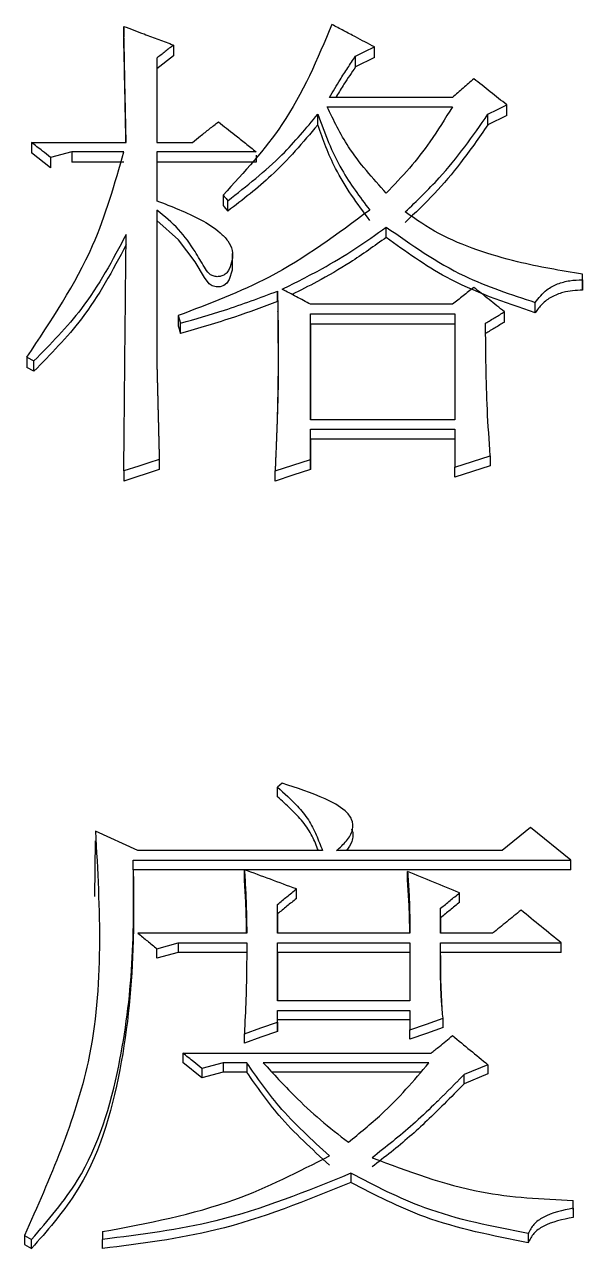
# Model space of a CAD drawing. Header units: millimetres. Extents: x 2028 to 4172, y 863 to 2379.
# Drawn here: x 2536.15 to 2538.71, y 2181.22 to 2186.82 of the extents above; entities that cross this region are included whole.
import ezdxf

# ---------------------------------------------------------------- set-up
doc = ezdxf.new("R2010")
doc.units = ezdxf.units.MM

msp = doc.modelspace()

# ---------------------------------------------------------------- linework, layer by layer
at = {"color": 7, "linetype": 'Continuous', "lineweight": 25}
for p, q in [((2536.6077, 2186.8099), (2536.6077, 2186.7611)), ((2536.8349, 2186.7244), (2536.8349, 2186.6757)), ((2537.7543, 2186.6671), (2537.7543, 2186.7158)), ((2536.8349, 2186.6757), (2536.7591, 2186.6159)), ((2536.7591, 2186.6645), (2536.7591, 2186.2788)), ((2536.7591, 2186.6645), (2536.7591, 2186.6159)), ((2537.6678, 2186.6244), (2537.6678, 2186.673)), ((2537.7543, 2186.6671), (2537.6678, 2186.6244)), ((2536.7591, 2186.6159), (2536.7591, 2186.2788)), ((2537.538, 2186.4418), (2538.1113, 2186.4418)), ((2538.1113, 2186.4847), (2537.5488, 2186.4847)), ((2538.3601, 2186.4021), (2538.3601, 2186.4504)), ((2537.4947, 2186.3593), (2537.4947, 2186.4076)), ((2538.2736, 2186.3593), (2538.2736, 2186.4075)), ((2538.3601, 2186.4021), (2538.2736, 2186.3593)), ((2536.1858, 2186.2788), (2536.6185, 2186.2788)), ((2536.1858, 2186.2788), (2536.1858, 2186.2307)), ((2536.7591, 2186.2788), (2536.9214, 2186.2788)), ((2536.2724, 2186.1621), (2536.1858, 2186.2307)), ((2536.3697, 2186.2359), (2536.2724, 2186.2101)), ((2536.2724, 2186.2101), (2536.2724, 2186.1621)), ((2536.6076, 2186.2359), (2536.3697, 2186.2359)), ((2536.3697, 2186.2359), (2536.3697, 2186.1879)), ((2537.2135, 2186.2359), (2536.7591, 2186.2359)), ((2536.7591, 2186.2359), (2536.7591, 2186.0125)), ((2536.7591, 2186.2359), (2536.7591, 2186.1879)), ((2537.2135, 2186.2199), (2537.2135, 2186.1879)), ((2536.6076, 2186.1879), (2536.3697, 2186.1879)), ((2536.7591, 2186.1879), (2536.7591, 2186.0108)), ((2537.2135, 2186.1879), (2536.7591, 2186.1879)), ((2537.0619, 2186.0384), (2537.0619, 2185.9906)), ((2537.0837, 2185.9647), (2537.0837, 2186.0125)), ((2536.7591, 2185.9695), (2536.7592, 2185.2618)), ((2536.7591, 2185.9695), (2536.7591, 2185.9218)), ((2536.7591, 2185.9217), (2536.7592, 2185.2618)), ((2537.1056, 2185.7237), (2537.1056, 2185.7714)), ((2538.7063, 2185.6506), (2538.7063, 2185.6765)), ((2538.7063, 2185.6292), (2538.7063, 2185.6765)), ((2538.7063, 2185.6506), (2538.7063, 2185.6034)), ((2537.3108, 2185.5516), (2537.3108, 2185.5989)), ((2538.1113, 2185.5384), (2537.4623, 2185.5384)), ((2538.4899, 2185.4999), (2538.4899, 2185.5471)), ((2536.8565, 2185.4867), (2536.8673, 2185.4521)), ((2536.8565, 2185.4867), (2536.8565, 2185.4396)), ((2537.4623, 2185.4953), (2538.1221, 2185.4953)), ((2537.4623, 2185.0106), (2537.4623, 2185.4953)), ((2537.4623, 2185.4482), (2537.4623, 2185.4953)), ((2538.1221, 2185.4953), (2538.1221, 2185.0106)), ((2538.3493, 2185.4568), (2538.3493, 2185.5039)), ((2536.8673, 2185.405), (2536.8673, 2185.4521)), ((2537.4623, 2185.4482), (2537.4623, 2185.0106)), ((2538.1221, 2185.4482), (2537.4623, 2185.4482)), ((2536.1641, 2185.2965), (2536.1966, 2185.2792)), ((2536.1641, 2185.2965), (2536.1641, 2185.2496)), ((2536.1966, 2185.2324), (2536.1966, 2185.2792)), ((2536.1966, 2185.2324), (2536.1642, 2185.2496)), ((2538.1221, 2185.0106), (2537.4623, 2185.0106)), ((2537.4623, 2184.9673), (2538.1221, 2184.9673)), ((2537.4623, 2184.8284), (2537.4623, 2184.9673)), ((2537.4623, 2184.9209), (2537.4623, 2184.9673)), ((2537.4623, 2184.9209), (2537.4623, 2184.7822)), ((2538.1221, 2184.9209), (2537.4623, 2184.9209)), ((2538.1221, 2184.9673), (2538.1221, 2184.7937)), ((2536.77, 2184.8284), (2536.77, 2184.7822)), ((2537.4623, 2184.7822), (2537.4623, 2184.8284)), ((2538.2844, 2184.8458), (2538.2844, 2184.7996)), ((2536.77, 2184.7822), (2536.6077, 2184.7302)), ((2536.6077, 2184.7763), (2536.6077, 2184.7302)), ((2537.3, 2184.7302), (2537.3, 2184.7763)), ((2538.1221, 2184.7475), (2538.1221, 2184.7937)), ((2537.3325, 2183.3478), (2537.3108, 2183.3302)), ((2537.3109, 2183.286), (2537.3108, 2183.3302)), ((2536.6726, 2183.0402), (2536.4779, 2183.1282)), ((2537.6497, 2183.182), (2537.6497, 2183.1824)), ((2538.4683, 2183.1458), (2538.3385, 2183.0402)), ((2538.6522, 2182.9962), (2538.4683, 2183.1458)), ((2536.4754, 2182.8294), (2536.4779, 2183.0842)), ((2537.5164, 2183.0402), (2536.6726, 2183.0402)), ((2538.3385, 2183.0402), (2537.5813, 2183.0402)), ((2536.6509, 2182.9962), (2538.6522, 2182.9962)), ((2536.6509, 2182.9524), (2536.6509, 2182.9962)), ((2538.6522, 2182.9524), (2538.6522, 2182.9962)), ((2538.6522, 2182.9524), (2536.6509, 2182.9524)), ((2537.1594, 2182.9084), (2537.1594, 2182.9522)), ((2537.9058, 2182.8997), (2537.9058, 2182.9434)), ((2537.3974, 2182.8205), (2537.3974, 2182.8642)), ((2536.6527, 2182.7946), (2536.6527, 2182.8386)), ((2537.3109, 2182.6614), (2537.3109, 2182.7937)), ((2537.3109, 2182.7501), (2537.3109, 2182.7937)), ((2538.1438, 2182.8029), (2538.1438, 2182.8466)), ((2537.3109, 2182.7501), (2537.3109, 2182.6614)), ((2538.0573, 2182.6614), (2538.0573, 2182.7761)), ((2538.0573, 2182.7325), (2538.0573, 2182.7761)), ((2538.0573, 2182.7325), (2538.0573, 2182.6614)), ((2537.1702, 2182.6614), (2536.6726, 2182.6614)), ((2537.9166, 2182.6614), (2537.3109, 2182.6614)), ((2538.2952, 2182.6614), (2538.0573, 2182.6614)), ((2536.7592, 2182.5475), (2536.7592, 2182.5909)), ((2536.8565, 2182.574), (2536.7592, 2182.5475)), ((2536.8565, 2182.6173), (2537.1702, 2182.6173)), ((2536.8565, 2182.6173), (2536.8565, 2182.574)), ((2537.1702, 2182.574), (2536.8565, 2182.574)), ((2537.3109, 2182.6173), (2537.9166, 2182.6173)), ((2537.3109, 2182.3524), (2537.3109, 2182.6173)), ((2537.3109, 2182.574), (2537.3109, 2182.6173)), ((2537.3109, 2182.574), (2537.3109, 2182.3524)), ((2537.9166, 2182.574), (2537.3109, 2182.574)), ((2537.9166, 2182.6173), (2537.9166, 2182.3524)), ((2538.0573, 2182.6173), (2538.6089, 2182.6173)), ((2538.6089, 2182.574), (2538.0573, 2182.574)), ((2537.9166, 2182.3524), (2537.3109, 2182.3524)), ((2537.3109, 2182.3082), (2537.9166, 2182.3082)), ((2537.3109, 2182.2551), (2537.3109, 2182.3082)), ((2537.3109, 2182.2652), (2537.3109, 2182.3082)), ((2537.9166, 2182.3082), (2537.9166, 2182.2197)), ((2537.3109, 2182.2122), (2537.3109, 2182.2652)), ((2537.9166, 2182.2652), (2537.3109, 2182.2652)), ((2537.3109, 2182.2551), (2537.3109, 2182.2122)), ((2538.0681, 2182.2299), (2538.0681, 2182.2728)), ((2537.1594, 2182.1592), (2537.1594, 2182.202)), ((2537.9166, 2182.1769), (2537.9166, 2182.2197)), ((2536.8782, 2182.1135), (2538.014, 2182.1135)), ((2536.8782, 2182.1135), (2536.8782, 2182.0708)), ((2536.9647, 2182.0001), (2536.8782, 2182.0708)), ((2537.0621, 2182.0693), (2536.9647, 2182.0427)), ((2537.1703, 2182.0693), (2537.0621, 2182.0693)), ((2537.0621, 2182.0693), (2537.0621, 2182.0266)), ((2537.1703, 2182.0693), (2537.1703, 2182.0266)), ((2538.0032, 2182.0693), (2537.246, 2182.0693)), ((2536.9647, 2182.0427), (2536.9647, 2182.0001)), ((2537.0621, 2182.0266), (2536.9647, 2182.0001)), ((2537.1703, 2182.0266), (2537.0621, 2182.0266)), ((2537.9665, 2182.0266), (2537.2861, 2182.0266)), ((2538.2736, 2182.0604), (2538.1654, 2182.0161)), ((2538.2736, 2182.0178), (2538.1654, 2181.9735)), ((2538.1654, 2181.9735), (2538.1654, 2182.0161)), ((2538.2736, 2182.0604), (2538.2736, 2182.0178)), ((2537.6462, 2181.5636), (2537.6462, 2181.5216)), ((2538.663, 2181.4035), (2538.663, 2181.4391)), ((2538.663, 2181.3973), (2538.663, 2181.4391)), ((2538.663, 2181.4035), (2538.663, 2181.3618)), ((2536.5104, 2181.2968), (2536.5104, 2181.2612)), ((2538.4575, 2181.2879), (2538.4575, 2181.2462)), ((2536.1534, 2181.2789), (2536.1859, 2181.2611)), ((2536.1534, 2181.2789), (2536.1534, 2181.2373)), ((2536.1534, 2181.2373), (2536.1859, 2181.2195)), ((2536.1859, 2181.2195), (2536.1859, 2181.2611)), ((2536.5104, 2181.2196), (2536.5104, 2181.2612))]:
    msp.add_line(p, q, dxfattribs=at)
at = {"color": 7, "linetype": 'Continuous', "lineweight": 25, "flags": 128}
for points in [[(2537.6678, 2186.673), (2537.7111, 2186.6944), (2537.7543, 2186.7158)], [(2538.2736, 2186.4075), (2538.3168, 2186.429), (2538.3601, 2186.4504)], [(2537.062, 2186.0383), (2537.0675, 2186.0318), (2537.0756, 2186.0221), (2537.0837, 2186.0125)], [(2537.062, 2185.9905), (2537.0675, 2185.984), (2537.073, 2185.9774), (2537.0837, 2185.9647)], [(2537.1037, 2185.7237), (2537.1031, 2185.695), (2537.0896, 2185.6521), (2537.0786, 2185.6357), (2537.065, 2185.6248), (2537.048, 2185.6187), (2537.03, 2185.6178), (2537.0121, 2185.6225), (2536.9987, 2185.6315), (2536.9762, 2185.6611), (2536.9335, 2185.732), (2536.8585, 2185.8328), (2536.7592, 2185.9218), (2536.7592, 2185.9218)], [(2537.8085, 2185.8444), (2537.8085, 2185.8569), (2537.8085, 2185.8694), (2537.8085, 2185.892)], [(2536.77, 2184.8284), (2536.723, 2184.8133), (2536.6759, 2184.7982), (2536.6077, 2184.7763)], [(2537.3, 2184.7763), (2537.3812, 2184.8024), (2537.4623, 2184.8284)], [(2538.1221, 2184.7937), (2538.2033, 2184.8198), (2538.2844, 2184.8458)], [(2537.4623, 2184.7822), (2537.3812, 2184.7562), (2537.3, 2184.7302)], [(2538.2844, 2184.7996), (2538.2033, 2184.7735), (2538.1221, 2184.7475)], [(2536.7592, 2182.5909), (2536.8079, 2182.6041), (2536.8565, 2182.6173)], [(2538.6089, 2182.574), (2538.6089, 2182.5957), (2538.6089, 2182.6173)], [(2537.1594, 2182.202), (2537.2351, 2182.2286), (2537.3109, 2182.2551)], [(2537.9166, 2182.2197), (2537.9924, 2182.2463), (2538.0681, 2182.2728)], [(2537.3109, 2182.2122), (2537.2351, 2182.1857), (2537.1594, 2182.1592)], [(2538.0681, 2182.2299), (2537.9924, 2182.2034), (2537.9166, 2182.1769)]]:
    msp.add_lwpolyline(points, dxfattribs=at)
at = {"color": 7, "linetype": 'Continuous', "lineweight": 25}
for points, knots in [([(2536.6185, 2186.2788), (2536.6172, 2186.3436), (2536.6147, 2186.4647), (2536.6111, 2186.6416), (2536.6088, 2186.7538), (2536.6077, 2186.8099)], [0, 0, 0, 0, 0.365313, 0.682655, 1, 1, 1, 1]), ([(2536.6077, 2186.8099), (2536.6386, 2186.7982), (2536.6919, 2186.7782), (2536.7677, 2186.7497), (2536.8125, 2186.7328), (2536.8349, 2186.7244)], [0, 0, 0, 0, 0.4083, 0.70415, 1, 1, 1, 1]), ([(2537.5596, 2186.8184), (2537.4936, 2186.661), (2537.3749, 2186.3779), (2537.1582, 2186.1428), (2537.0619, 2186.0383)], [0, 0, 0, 0, 0.555743, 1, 1, 1, 1]), ([(2537.7543, 2186.7158), (2537.7255, 2186.731), (2537.6786, 2186.7557), (2537.6137, 2186.7899), (2537.5776, 2186.8089), (2537.5596, 2186.8184)], [0, 0, 0, 0, 0.4440621, 0.722031, 1, 1, 1, 1]), ([(2536.6175, 2186.2788), (2536.6166, 2186.3276), (2536.6144, 2186.4324), (2536.6111, 2186.5932), (2536.6088, 2186.7051), (2536.6077, 2186.7611)], [0, 0, 0, 0, 0.302613, 0.651305, 1, 1, 1, 1]), ([(2536.8349, 2186.7244), (2536.8222, 2186.7144), (2536.797, 2186.6944), (2536.7718, 2186.6745), (2536.7591, 2186.6645)], [0, 0, 0, 0, 0.500001, 1, 1, 1, 1]), ([(2537.5488, 2186.4847), (2537.5647, 2186.5118), (2537.5914, 2186.5574), (2537.632, 2186.6197), (2537.6559, 2186.6553), (2537.6678, 2186.673)], [0, 0, 0, 0, 0.425102, 0.712508, 1, 1, 1, 1]), ([(2537.6678, 2186.6244), (2537.6499, 2186.5982), (2537.6201, 2186.5544), (2537.5911, 2186.5072), (2537.5789, 2186.4868), (2537.5776, 2186.4847)], [0, 0, 0, 0, 0.5701108, 0.9548803, 1, 1, 1, 1]), ([(2538.2087, 2186.5703), (2538.1924, 2186.5561), (2538.16, 2186.5275), (2538.1275, 2186.499), (2538.1113, 2186.4847)], [0, 0, 0, 0, 0.499999, 1, 1, 1, 1]), ([(2538.3601, 2186.4504), (2538.3349, 2186.4704), (2538.2844, 2186.5104), (2538.2339, 2186.5504), (2538.2087, 2186.5703)], [0, 0, 0, 0, 0.499999, 1, 1, 1, 1]), ([(2537.8084, 2186.0469), (2537.7466, 2186.1155), (2537.6368, 2186.2372), (2537.568, 2186.3796), (2537.538, 2186.4418)], [0, 0, 0, 0, 0.563444, 1, 1, 1, 1]), ([(2538.1113, 2186.4418), (2538.078, 2186.388), (2538.0181, 2186.2914), (2537.9161, 2186.1595), (2537.8444, 2186.0845), (2537.8084, 2186.0469)], [0, 0, 0, 0, 0.385333, 0.691671, 1, 1, 1, 1]), ([(2537.0837, 2186.0125), (2537.1697, 2186.0798), (2537.3224, 2186.1993), (2537.4423, 2186.3443), (2537.4947, 2186.4075)], [0, 0, 0, 0, 0.56336, 1, 1, 1, 1]), ([(2537.4948, 2186.4075), (2537.527, 2186.3212), (2537.5849, 2186.1662), (2537.6873, 2186.03), (2537.7327, 2185.9695)], [0, 0, 0, 0, 0.556662, 1, 1, 1, 1]), ([(2537.895, 2185.9609), (2537.9481, 2186.0118), (2538.0461, 2186.1058), (2538.1695, 2186.2575), (2538.2388, 2186.3574), (2538.2736, 2186.4075)], [0, 0, 0, 0, 0.370244, 0.684379, 1, 1, 1, 1]), ([(2536.9214, 2186.2788), (2536.9339, 2186.2887), (2536.96, 2186.3094), (2536.9996, 2186.3409), (2537.0268, 2186.3624), (2537.0404, 2186.3732)], [0, 0, 0, 0, 0.314654, 0.657326, 1, 1, 1, 1]), ([(2537.0404, 2186.3732), (2537.0653, 2186.3534), (2537.1067, 2186.3207), (2537.1644, 2186.2749), (2537.1971, 2186.2489), (2537.2135, 2186.2359)], [0, 0, 0, 0, 0.432645, 0.716322, 1, 1, 1, 1]), ([(2537.4947, 2186.3593), (2537.4271, 2186.2792), (2537.3055, 2186.1352), (2537.1518, 2186.0171), (2537.0837, 2185.9647)], [0, 0, 0, 0, 0.55642, 1, 1, 1, 1]), ([(2537.7327, 2185.9218), (2537.6759, 2185.9991), (2537.5751, 2186.1363), (2537.5192, 2186.2915), (2537.4948, 2186.3593)], [0, 0, 0, 0, 0.56299, 1, 1, 1, 1]), ([(2538.2736, 2186.3593), (2538.2326, 2186.3007), (2538.1568, 2186.1925), (2538.0315, 2186.0422), (2537.9406, 2185.9563), (2537.895, 2185.9132)], [0, 0, 0, 0, 0.37028, 0.684001, 1, 1, 1, 1]), ([(2536.2724, 2186.2101), (2536.26, 2186.22), (2536.2394, 2186.2363), (2536.2106, 2186.2592), (2536.1941, 2186.2723), (2536.1858, 2186.2788)], [0, 0, 0, 0, 0.428361, 0.714181, 1, 1, 1, 1]), ([(2536.1641, 2185.2965), (2536.2755, 2185.4632), (2536.4735, 2185.7595), (2536.5668, 2186.0909), (2536.6076, 2186.2359)], [0, 0, 0, 0, 0.562636, 1, 1, 1, 1]), ([(2536.7592, 2186.0125), (2536.7928, 2185.9991), (2536.8942, 2185.9589), (2537.0122, 2185.9041), (2537.0852, 2185.8302), (2537.1079, 2185.787), (2537.1043, 2185.7413), (2537.0949, 2185.7067), (2537.08, 2185.6832), (2537.0656, 2185.6713), (2537.0482, 2185.6652), (2537.0297, 2185.6642), (2537.0121, 2185.6687), (2536.992, 2185.6829), (2536.9678, 2185.7217), (2536.9278, 2185.7916), (2536.8623, 2185.8851), (2536.7939, 2185.941), (2536.7592, 2185.9695)], [0, 0, 0, 0, 0.104454, 0.314535, 0.36541, 0.416687, 0.46169, 0.509284, 0.529555, 0.546771, 0.564035, 0.580952, 0.598427, 0.614259, 0.652193, 0.737824, 0.866635, 1, 1, 1, 1]), ([(2537.7327, 2185.9695), (2537.585, 2185.8594), (2537.3189, 2185.6611), (2536.9988, 2185.5404), (2536.8565, 2185.4867)], [0, 0, 0, 0, 0.555385, 1, 1, 1, 1]), ([(2538.7063, 2185.6765), (2538.6064, 2185.6929), (2538.4423, 2185.7197), (2538.2229, 2185.7848), (2538.0459, 2185.8562), (2537.945, 2185.9262), (2537.895, 2185.9609)], [0, 0, 0, 0, 0.344082, 0.565383, 0.784584, 1, 1, 1, 1]), ([(2537.3325, 2185.6075), (2537.3935, 2185.638), (2537.5074, 2185.695), (2537.6666, 2185.7901), (2537.7611, 2185.858), (2537.8085, 2185.892)], [0, 0, 0, 0, 0.365229, 0.6817828, 1, 1, 1, 1]), ([(2537.8085, 2185.892), (2537.9234, 2185.8108), (2538.1306, 2185.6644), (2538.3792, 2185.5832), (2538.4899, 2185.5471)], [0, 0, 0, 0, 0.554843, 1, 1, 1, 1]), ([(2536.6185, 2185.8575), (2536.5565, 2185.7411), (2536.4449, 2185.5317), (2536.2729, 2185.3568), (2536.1966, 2185.2792)], [0, 0, 0, 0, 0.556097, 1, 1, 1, 1]), ([(2536.6077, 2184.7763), (2536.6084, 2184.8445), (2536.6105, 2185.0594), (2536.614, 2185.4202), (2536.617, 2185.7118), (2536.6185, 2185.8575)], [0, 0, 0, 0, 0.188404, 0.594194, 1, 1, 1, 1]), ([(2537.8085, 2185.8444), (2537.754, 2185.8054), (2537.6523, 2185.7327), (2537.5063, 2185.648), (2537.4156, 2185.6025), (2537.3777, 2185.5834)], [0, 0, 0, 0, 0.401974, 0.750243, 1, 1, 1, 1]), ([(2538.4899, 2185.4999), (2538.3497, 2185.5472), (2538.1014, 2185.6308), (2537.8973, 2185.7796), (2537.8085, 2185.8444)], [0, 0, 0, 0, 0.564881, 1, 1, 1, 1]), ([(2536.6185, 2185.81), (2536.5564, 2185.6937), (2536.4449, 2185.4846), (2536.2729, 2185.3099), (2536.1966, 2185.2324)], [0, 0, 0, 0, 0.5560424, 1, 1, 1, 1]), ([(2538.4899, 2185.5471), (2538.5061, 2185.568), (2538.5332, 2185.6029), (2538.5917, 2185.6335), (2538.6476, 2185.6486), (2538.6866, 2185.65), (2538.7063, 2185.6506)], [0, 0, 0, 0, 0.328373, 0.548346, 0.773134, 1, 1, 1, 1]), ([(2536.8673, 2185.4521), (2536.9345, 2185.4713), (2537.0432, 2185.5025), (2537.1904, 2185.5533), (2537.2707, 2185.5837), (2537.3108, 2185.5989)], [0, 0, 0, 0, 0.447142, 0.723428, 1, 1, 1, 1]), ([(2537.3108, 2185.5989), (2537.3109, 2185.5951), (2537.311, 2185.5895), (2537.3112, 2185.582), (2537.3113, 2185.5764), (2537.3114, 2185.5708), (2537.3115, 2185.5652), (2537.3116, 2185.5577), (2537.3118, 2185.5503), (2537.3119, 2185.5428), (2537.312, 2185.5372), (2537.3121, 2185.5316), (2537.3122, 2185.526), (2537.3123, 2185.5185), (2537.3125, 2185.511), (2537.3126, 2185.5035), (2537.3127, 2185.4979), (2537.3128, 2185.4923), (2537.3129, 2185.4867), (2537.313, 2185.4811), (2537.3131, 2185.4755), (2537.3132, 2185.468), (2537.3133, 2185.4605), (2537.3134, 2185.453), (2537.3135, 2185.4455), (2537.3136, 2185.4362), (2537.3138, 2185.4249), (2537.3139, 2185.4137), (2537.3141, 2185.4025), (2537.3142, 2185.3875), (2537.3144, 2185.3725), (2537.3145, 2185.3575), (2537.3145, 2185.3463), (2537.3146, 2185.3351), (2537.3146, 2185.3238), (2537.3147, 2185.3126), (2537.3147, 2185.2976), (2537.3147, 2185.2826), (2537.3146, 2185.2676), (2537.3146, 2185.2564), (2537.3145, 2185.2451), (2537.3144, 2185.2339), (2537.3143, 2185.2226), (2537.3142, 2185.2076), (2537.314, 2185.1926), (2537.3137, 2185.1776), (2537.3135, 2185.1664), (2537.3133, 2185.1551), (2537.3131, 2185.1439), (2537.3128, 2185.1326), (2537.3125, 2185.1176), (2537.3121, 2185.1026), (2537.3117, 2185.0876), (2537.3114, 2185.0763), (2537.3111, 2185.0651), (2537.3108, 2185.0538), (2537.3104, 2185.0426), (2537.3099, 2185.0275), (2537.3094, 2185.0125), (2537.3089, 2184.9975), (2537.3085, 2184.9863), (2537.3081, 2184.975), (2537.3077, 2184.9637), (2537.3073, 2184.9525), (2537.3068, 2184.9412), (2537.3063, 2184.9262), (2537.3057, 2184.9112), (2537.3051, 2184.8961), (2537.3046, 2184.8849), (2537.3041, 2184.8736), (2537.3037, 2184.8623), (2537.303, 2184.8473), (2537.3024, 2184.8323), (2537.3018, 2184.8172), (2537.3013, 2184.8059), (2537.3007, 2184.7923), (2537.3003, 2184.7824), (2537.3, 2184.7763)], [0, 0, 0, 0, 0.013675, 0.020513, 0.02735, 0.034188, 0.041025, 0.047863, 0.061538, 0.068375, 0.075213, 0.082051, 0.088888, 0.095726, 0.109401, 0.116238, 0.123076, 0.129913, 0.136751, 0.143588, 0.150426, 0.157263, 0.170939, 0.177776, 0.184614, 0.198289, 0.211964, 0.225639, 0.239314, 0.252989, 0.280339, 0.294014, 0.307689, 0.321365, 0.33504, 0.348715, 0.36239, 0.38974, 0.403415, 0.41709, 0.430765, 0.44444, 0.458115, 0.471791, 0.499141, 0.512816, 0.526491, 0.540166, 0.553841, 0.567516, 0.581191, 0.608541, 0.622217, 0.635892, 0.649567, 0.663242, 0.676917, 0.690592, 0.717942, 0.731617, 0.745292, 0.758967, 0.772642, 0.786318, 0.799993, 0.813668, 0.841018, 0.854693, 0.868368, 0.882043, 0.895718, 0.909393, 0.936743, 0.950419, 0.964094, 0.977769, 1, 1, 1, 1]), ([(2537.4623, 2185.5384), (2537.4406, 2185.55), (2537.3974, 2185.573), (2537.3541, 2185.596), (2537.3325, 2185.6075)], [0, 0, 0, 0, 0.499999, 1, 1, 1, 1]), ([(2538.2087, 2185.6161), (2538.1924, 2185.6032), (2538.16, 2185.5773), (2538.1275, 2185.5514), (2538.1113, 2185.5384)], [0, 0, 0, 0, 0.499998, 1, 1, 1, 1]), ([(2538.3493, 2185.5039), (2538.3259, 2185.5226), (2538.279, 2185.56), (2538.2321, 2185.5974), (2538.2087, 2185.6161)], [0, 0, 0, 0, 0.499999, 1, 1, 1, 1]), ([(2538.7063, 2185.6034), (2538.6759, 2185.6016), (2538.6263, 2185.5987), (2538.5636, 2185.5734), (2538.5196, 2185.5413), (2538.4997, 2185.5136), (2538.4899, 2185.4999)], [0, 0, 0, 0, 0.348919, 0.571355, 0.788309, 1, 1, 1, 1]), ([(2538.7063, 2185.6034), (2538.7063, 2185.6063), (2538.7063, 2185.6111), (2538.7063, 2185.6178), (2538.7063, 2185.6235), (2538.7063, 2185.6273), (2538.7063, 2185.6292)], [0, 0, 0, 0, 0.34, 0.56, 0.78, 1, 1, 1, 1]), ([(2537.3108, 2185.5516), (2537.2459, 2185.527), (2537.1409, 2185.4871), (2536.9916, 2185.4413), (2536.9088, 2185.4171), (2536.8673, 2185.405)], [0, 0, 0, 0, 0.447314, 0.723589, 1, 1, 1, 1]), ([(2537.3116, 2185.5075), (2537.3117, 2185.5008), (2537.3127, 2185.4442), (2537.3143, 2185.2698), (2537.312, 2185.1165), (2537.3098, 2185.0321), (2537.3086, 2184.9914), (2537.3078, 2184.9678), (2537.3076, 2184.962), (2537.3075, 2184.959)], [0, 0, 0, 0, 0.058237, 0.493643, 0.756064, 0.862488, 0.925116, 0.960703, 1, 1, 1, 1]), ([(2538.2628, 2185.4521), (2538.2772, 2185.4607), (2538.306, 2185.478), (2538.3349, 2185.4953), (2538.3493, 2185.5039)], [0, 0, 0, 0, 0.499999, 1, 1, 1, 1]), ([(2538.3493, 2185.4568), (2538.3349, 2185.4482), (2538.306, 2185.4309), (2538.2772, 2185.4137), (2538.2628, 2185.405)], [0, 0, 0, 0, 0.499998, 1, 1, 1, 1]), ([(2538.2844, 2184.8458), (2538.2793, 2184.916), (2538.2696, 2185.0522), (2538.2642, 2185.2544), (2538.2632, 2185.3862), (2538.2628, 2185.4521)], [0, 0, 0, 0, 0.347124, 0.673492, 1, 1, 1, 1]), ([(2536.7592, 2185.2618), (2536.7592, 2185.2588), (2536.7594, 2185.2528), (2536.7596, 2185.2438), (2536.7598, 2185.2363), (2536.76, 2185.2288), (2536.7601, 2185.2228), (2536.7603, 2185.2168), (2536.7604, 2185.2108), (2536.7606, 2185.2033), (2536.7608, 2185.1958), (2536.761, 2185.1883), (2536.7611, 2185.1823), (2536.7613, 2185.1748), (2536.7615, 2185.1673), (2536.7617, 2185.1583), (2536.762, 2185.1493), (2536.7622, 2185.1418), (2536.7623, 2185.1342), (2536.7625, 2185.1267), (2536.7628, 2185.1147), (2536.7631, 2185.1042), (2536.7634, 2185.0937), (2536.7635, 2185.0862), (2536.7638, 2185.0742), (2536.7641, 2185.0621), (2536.7644, 2185.0501), (2536.7647, 2185.0411), (2536.7649, 2185.0336), (2536.765, 2185.0261), (2536.7652, 2185.0186), (2536.7655, 2185.0065), (2536.7658, 2184.996), (2536.7661, 2184.9855), (2536.7662, 2184.9795), (2536.7664, 2184.972), (2536.7665, 2184.9659), (2536.7667, 2184.9584), (2536.7669, 2184.9524), (2536.7671, 2184.9449), (2536.7672, 2184.9389), (2536.7674, 2184.9313), (2536.7676, 2184.9253), (2536.7677, 2184.9178), (2536.7679, 2184.9118), (2536.7681, 2184.9043), (2536.7682, 2184.8983), (2536.7684, 2184.8907), (2536.7686, 2184.8847), (2536.7688, 2184.8772), (2536.7689, 2184.8712), (2536.7691, 2184.8636), (2536.7692, 2184.8576), (2536.7694, 2184.8501), (2536.7696, 2184.8441), (2536.7698, 2184.8364), (2536.7699, 2184.8316), (2536.77, 2184.8284)], [0, 0, 0, 0, 0.020805, 0.04161, 0.062415, 0.072817, 0.093622, 0.104024, 0.114427, 0.135232, 0.156036, 0.166439, 0.187244, 0.197646, 0.218451, 0.239256, 0.260061, 0.280866, 0.291268, 0.312073, 0.332878, 0.374488, 0.38489, 0.405695, 0.4265, 0.468109, 0.488914, 0.509719, 0.530524, 0.540926, 0.561731, 0.582536, 0.624146, 0.634548, 0.655353, 0.665756, 0.686561, 0.696963, 0.717768, 0.72817, 0.748975, 0.759378, 0.780182, 0.790585, 0.81139, 0.821792, 0.842597, 0.852999, 0.873804, 0.884207, 0.905012, 0.915414, 0.936219, 0.946621, 0.967426, 0.977829, 1, 1, 1, 1]), ([(2537.3108, 2183.3302), (2537.3422, 2183.3017), (2537.3936, 2183.2548), (2537.455, 2183.1817), (2537.4889, 2183.1116), (2537.5073, 2183.064), (2537.5164, 2183.0402)], [0, 0, 0, 0, 0.345508, 0.566176, 0.783683, 1, 1, 1, 1]), ([(2537.5813, 2183.0402), (2537.5971, 2183.0541), (2537.6283, 2183.0815), (2537.6585, 2183.1311), (2537.6544, 2183.1841), (2537.6097, 2183.2364), (2537.5, 2183.2932), (2537.3991, 2183.3261), (2537.3325, 2183.3478)], [0, 0, 0, 0, 0.119334, 0.235111, 0.326467, 0.420991, 0.617683, 1, 1, 1, 1]), ([(2537.4977, 2183.0402), (2537.4893, 2183.0622), (2537.4716, 2183.1082), (2537.4284, 2183.1724), (2537.3716, 2183.2305), (2537.3312, 2183.2674), (2537.3109, 2183.286)], [0, 0, 0, 0, 0.230715, 0.483743, 0.741016, 1, 1, 1, 1]), ([(2536.4779, 2183.1282), (2536.4978, 2182.7724), (2536.5333, 2182.1359), (2536.2697, 2181.5413), (2536.1534, 2181.2789)], [0, 0, 0, 0, 0.558854, 1, 1, 1, 1]), ([(2537.6496, 2183.138), (2537.6497, 2183.1378), (2537.6553, 2183.1291), (2537.6573, 2183.1087), (2537.6509, 2183.0745), (2537.6359, 2183.0534), (2537.6265, 2183.0402)], [0, 0, 0, 0, 0.0049475, 0.2908283, 0.5560785, 1, 1, 1, 1]), ([(2536.1859, 2181.2611), (2536.2614, 2181.3486), (2536.4628, 2181.5817), (2536.5928, 2182.0292), (2536.6559, 2182.5231), (2536.6526, 2182.8378), (2536.6509, 2182.9962)], [0, 0, 0, 0, 0.180534, 0.481185, 0.738841, 1, 1, 1, 1]), ([(2536.6509, 2182.9524), (2536.6522, 2182.8438), (2536.6556, 2182.538), (2536.6087, 2182.0355), (2536.4643, 2181.5373), (2536.256, 2181.2996), (2536.1859, 2181.2195)], [0, 0, 0, 0, 0.179534, 0.505448, 0.833516, 1, 1, 1, 1]), ([(2537.1594, 2182.9522), (2537.1614, 2182.9215), (2537.1655, 2182.8577), (2537.1688, 2182.7607), (2537.1698, 2182.6945), (2537.1702, 2182.6614)], [0, 0, 0, 0, 0.317979, 0.65893, 1, 1, 1, 1]), ([(2537.3974, 2182.8642), (2537.3577, 2182.8789), (2537.2784, 2182.9082), (2537.1991, 2182.9376), (2537.1594, 2182.9522)], [0, 0, 0, 0, 0.499999, 1, 1, 1, 1]), ([(2537.1695, 2182.6614), (2537.1692, 2182.6781), (2537.1685, 2182.7277), (2537.1658, 2182.8101), (2537.1615, 2182.8757), (2537.1594, 2182.9084)], [0, 0, 0, 0, 0.202528, 0.601166, 1, 1, 1, 1]), ([(2537.9058, 2182.9434), (2537.9081, 2182.9126), (2537.9127, 2182.8504), (2537.9156, 2182.7563), (2537.9163, 2182.6931), (2537.9166, 2182.6614)], [0, 0, 0, 0, 0.328217, 0.664033, 1, 1, 1, 1]), ([(2538.1438, 2182.8466), (2538.1041, 2182.8627), (2538.0248, 2182.895), (2537.9455, 2182.9273), (2537.9058, 2182.9434)], [0, 0, 0, 0, 0.499999, 1, 1, 1, 1]), ([(2537.3109, 2182.7937), (2537.3253, 2182.8054), (2537.3541, 2182.8289), (2537.383, 2182.8524), (2537.3974, 2182.8642)], [0, 0, 0, 0, 0.500001, 1, 1, 1, 1]), ([(2537.916, 2182.6614), (2537.9158, 2182.6779), (2537.9153, 2182.7258), (2537.9128, 2182.8053), (2537.9081, 2182.8682), (2537.9058, 2182.8997)], [0, 0, 0, 0, 0.2065, 0.603092, 1, 1, 1, 1]), ([(2537.3974, 2182.8205), (2537.383, 2182.8088), (2537.3541, 2182.7853), (2537.3253, 2182.7618), (2537.3109, 2182.7501)], [0, 0, 0, 0, 0.499998, 1, 1, 1, 1]), ([(2538.0573, 2182.7761), (2538.0717, 2182.7878), (2538.1005, 2182.8113), (2538.1294, 2182.8348), (2538.1438, 2182.8466)], [0, 0, 0, 0, 0.5000005, 1, 1, 1, 1]), ([(2538.1438, 2182.8029), (2538.1294, 2182.7912), (2538.1005, 2182.7677), (2538.0717, 2182.7442), (2538.0573, 2182.7325)], [0, 0, 0, 0, 0.4999977, 1, 1, 1, 1]), ([(2538.425, 2182.7673), (2538.4034, 2182.7496), (2538.3601, 2182.7144), (2538.3169, 2182.6791), (2538.2952, 2182.6614)], [0, 0, 0, 0, 0.500001, 1, 1, 1, 1]), ([(2538.6089, 2182.6173), (2538.5783, 2182.6423), (2538.517, 2182.6923), (2538.4557, 2182.7423), (2538.425, 2182.7673)], [0, 0, 0, 0, 0.5, 1, 1, 1, 1]), ([(2536.6726, 2182.6614), (2536.6871, 2182.6497), (2536.7159, 2182.6262), (2536.7448, 2182.6026), (2536.7592, 2182.5909)], [0, 0, 0, 0, 0.499999, 1, 1, 1, 1]), ([(2537.1702, 2182.6173), (2537.1701, 2182.5842), (2537.1698, 2182.4985), (2537.1669, 2182.36), (2537.1619, 2182.2547), (2537.1594, 2182.202)], [0, 0, 0, 0, 0.239549, 0.619699, 1, 1, 1, 1]), ([(2538.0681, 2182.2728), (2538.0657, 2182.298), (2538.0627, 2182.3295), (2538.0605, 2182.3642), (2538.0599, 2182.3768), (2538.0594, 2182.3863), (2538.059, 2182.3957), (2538.0586, 2182.4052), (2538.0581, 2182.4178), (2538.0577, 2182.4305), (2538.0574, 2182.4431), (2538.0572, 2182.4526), (2538.0571, 2182.462), (2538.0569, 2182.4715), (2538.0568, 2182.481), (2538.0567, 2182.4936), (2538.0567, 2182.5062), (2538.0566, 2182.5188), (2538.0566, 2182.5283), (2538.0567, 2182.5378), (2538.0567, 2182.5472), (2538.0567, 2182.5567), (2538.0568, 2182.5662), (2538.0569, 2182.574), (2538.0569, 2182.5819), (2538.057, 2182.5882), (2538.057, 2182.5945), (2538.0571, 2182.5993), (2538.0571, 2182.604), (2538.0572, 2182.61), (2538.0572, 2182.6145), (2538.0573, 2182.6173)], [0, 0, 0, 0, 0.219728, 0.274659, 0.302124, 0.329589, 0.357054, 0.384519, 0.411984, 0.466914, 0.494379, 0.521844, 0.549309, 0.576774, 0.604239, 0.631703, 0.686633, 0.714098, 0.741563, 0.769028, 0.796493, 0.823958, 0.851423, 0.878888, 0.89262, 0.920085, 0.933818, 0.94755, 0.961283, 0.975015, 1, 1, 1, 1]), ([(2538.0574, 2182.5464), (2538.0574, 2182.5467), (2538.0574, 2182.5487), (2538.0574, 2182.5526), (2538.0573, 2182.5618), (2538.0573, 2182.5703), (2538.0573, 2182.5858), (2538.0573, 2182.5956), (2538.0573, 2182.6014)], [0, 0, 0, 0, 0.017551, 0.111249, 0.196743, 0.493071, 0.696882, 1, 1, 1, 1]), ([(2538.0647, 2182.3094), (2538.0647, 2182.3094), (2538.0647, 2182.3094), (2538.0647, 2182.3101), (2538.0626, 2182.3431), (2538.0584, 2182.4286), (2538.0578, 2182.4926), (2538.0575, 2182.5303), (2538.0574, 2182.5425), (2538.0574, 2182.5464)], [0, 0, 0, 0, 0.004122, 0.010144, 0.023857, 0.559001, 0.866591, 0.95816, 1, 1, 1, 1]), ([(2538.014, 2182.1135), (2538.0265, 2182.1237), (2538.0489, 2182.1421), (2538.0814, 2182.1687), (2538.1014, 2182.185), (2538.1113, 2182.1932)], [0, 0, 0, 0, 0.384576, 0.692287, 1, 1, 1, 1]), ([(2538.1113, 2182.1932), (2538.1384, 2182.1711), (2538.1925, 2182.1268), (2538.2466, 2182.0825), (2538.2736, 2182.0604)], [0, 0, 0, 0, 0.4999994, 1, 1, 1, 1]), ([(2536.9647, 2182.0427), (2536.9524, 2182.0528), (2536.9318, 2182.0697), (2536.9029, 2182.0933), (2536.8864, 2182.1068), (2536.8782, 2182.1135)], [0, 0, 0, 0, 0.428361, 0.714181, 1, 1, 1, 1]), ([(2537.5488, 2181.6436), (2537.4681, 2181.7168), (2537.325, 2181.8466), (2537.2173, 2182.0016), (2537.1703, 2182.0693)], [0, 0, 0, 0, 0.56329, 1, 1, 1, 1]), ([(2537.246, 2182.0693), (2537.2925, 2182.0182), (2537.3752, 2181.9277), (2537.5056, 2181.8062), (2537.592, 2181.7393), (2537.6354, 2181.7057)], [0, 0, 0, 0, 0.391375, 0.694883, 1, 1, 1, 1]), ([(2537.6354, 2181.7057), (2537.6865, 2181.7475), (2537.7796, 2181.8235), (2537.9006, 2181.9469), (2537.9689, 2182.0284), (2538.0032, 2182.0693)], [0, 0, 0, 0, 0.378477, 0.688442, 1, 1, 1, 1]), ([(2537.5488, 2181.6015), (2537.4681, 2181.6746), (2537.325, 2181.8042), (2537.2173, 2181.959), (2537.1703, 2182.0266)], [0, 0, 0, 0, 0.563337, 1, 1, 1, 1]), ([(2538.1654, 2182.0161), (2538.1616, 2182.0122), (2538.1559, 2182.0064), (2538.1482, 2181.9986), (2538.1425, 2181.9928), (2538.1367, 2181.9869), (2538.1309, 2181.9811), (2538.1252, 2181.9753), (2538.1194, 2181.9694), (2538.1137, 2181.9636), (2538.1079, 2181.9578), (2538.1021, 2181.952), (2538.0944, 2181.9442), (2538.0867, 2181.9365), (2538.0789, 2181.9288), (2538.0731, 2181.923), (2538.0673, 2181.9172), (2538.0614, 2181.9114), (2538.0556, 2181.9057), (2538.0439, 2181.8942), (2538.0026, 2181.8542), (2537.9052, 2181.7613), (2537.8069, 2181.6843), (2537.7436, 2181.6347)], [0, 0, 0, 0, 0.028965, 0.043448, 0.057931, 0.072414, 0.086896, 0.101379, 0.115862, 0.130344, 0.144827, 0.15931, 0.173793, 0.202758, 0.217241, 0.231723, 0.246206, 0.260689, 0.275172, 0.289654, 0.347586, 0.579334, 1, 1, 1, 1]), ([(2538.1654, 2181.9735), (2538.1347, 2181.9424), (2538.0533, 2181.86), (2537.9175, 2181.7282), (2537.8017, 2181.6379), (2537.7436, 2181.5926)], [0, 0, 0, 0, 0.231872, 0.614997, 1, 1, 1, 1]), ([(2536.5104, 2181.2968), (2536.7167, 2181.3356), (2537.0827, 2181.4043), (2537.4072, 2181.5709), (2537.5488, 2181.6436)], [0, 0, 0, 0, 0.563872, 1, 1, 1, 1]), ([(2537.7436, 2181.6347), (2537.9079, 2181.5727), (2538.2032, 2181.4614), (2538.5217, 2181.446), (2538.663, 2181.4391)], [0, 0, 0, 0, 0.55643, 1, 1, 1, 1]), ([(2537.6462, 2181.5636), (2537.4435, 2181.4808), (2537.0797, 2181.3322), (2536.6851, 2181.283), (2536.5104, 2181.2612)], [0, 0, 0, 0, 0.557128, 1, 1, 1, 1]), ([(2538.4575, 2181.2879), (2538.2964, 2181.3194), (2538.0105, 2181.3752), (2537.7569, 2181.5064), (2537.6462, 2181.5636)], [0, 0, 0, 0, 0.563683, 1, 1, 1, 1]), ([(2537.6462, 2181.5216), (2537.4435, 2181.439), (2537.0797, 2181.2906), (2536.6851, 2181.2414), (2536.5104, 2181.2196)], [0, 0, 0, 0, 0.557096, 1, 1, 1, 1]), ([(2538.4575, 2181.2462), (2538.2964, 2181.2777), (2538.0105, 2181.3335), (2537.7569, 2181.4645), (2537.6462, 2181.5216)], [0, 0, 0, 0, 0.563727, 1, 1, 1, 1]), ([(2538.663, 2181.4035), (2538.6155, 2181.394), (2538.5497, 2181.3807), (2538.4806, 2181.3328), (2538.4651, 2181.3026), (2538.4575, 2181.2879)], [0, 0, 0, 0, 0.571287, 0.789427, 1, 1, 1, 1]), ([(2538.663, 2181.3973), (2538.663, 2181.3907), (2538.663, 2181.3788), (2538.663, 2181.367), (2538.663, 2181.3618)], [0, 0, 0, 0, 0.56, 1, 1, 1, 1]), ([(2538.663, 2181.3618), (2538.6155, 2181.3522), (2538.5497, 2181.339), (2538.4806, 2181.2911), (2538.4651, 2181.261), (2538.4575, 2181.2462)], [0, 0, 0, 0, 0.571439, 0.78955, 1, 1, 1, 1])]:
    msp.add_open_spline(points, degree=3, knots=knots, dxfattribs=at)
msp.add_open_spline([(2536.8565, 2185.4396), (2536.8583, 2185.4338), (2536.8619, 2185.4223), (2536.8655, 2185.4108), (2536.8673, 2185.405)], degree=3, dxfattribs=at)

doc.saveas('drawing.dxf')
